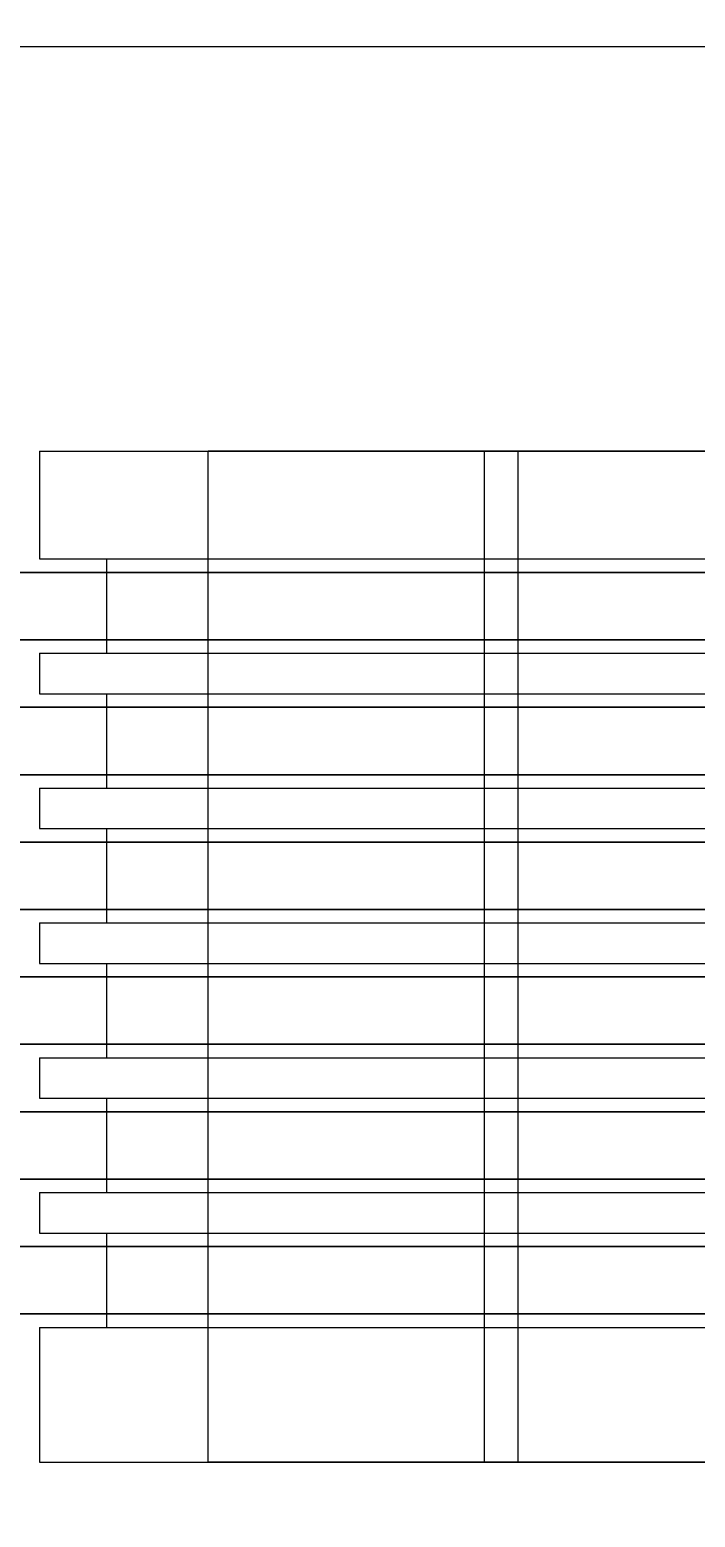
# Model space of a CAD drawing. Header units: millimetres. Extents: x -191664 to 191490, y -197311 to 10263.
# Drawn here: x 2413.6 to 2512.2, y -111898.2 to -111677.5 of the extents above; entities that cross this region are included whole.
import ezdxf

# ---------------------------------------------------------------- set-up
doc = ezdxf.new("R2010")
doc.units = ezdxf.units.MM
doc.layers.add('DET_briquetadora_superior', color=7, linetype='Continuous', lineweight=0)
doc.layers.add('R15_COTAS_TRANSPORTE_P', color=1, linetype='Continuous', lineweight=0)
doc.dimstyles.new('PLANTA_20', dxfattribs={"dimtxt": 50, "dimasz": 30, "dimexe": 30, "dimexo": 16, "dimgap": 20, "dimtad": 1, "dimtih": 1, "dimtoh": 1, "dimdec": 1, "dimzin": 0, "dimdsep": 46, "dimcen": 0.09, "dimadec": 0, "dimazin": 0, "dimtfac": 1, "dimtdec": 4, "dimtofl": 0, "dimtmove": 0, "dimatfit": 3, "dimfxl": 1, "dimtolj": 1, "dimtzin": 0, "dimarcsym": 0})

# ---------------------------------------------------------------- blocks, each defined once
blk = doc.blocks.new('*D133')
at = {"layer": 'Defpoints', "color": 0, "transparency": 16777216}
for p in [(439.69, -194147.98), (217.89, -194406.09), (-500, -194490), (-500, -194490), (500, -194490)]:
    blk.add_point(p, dxfattribs=at)
at = {"layer": 'R15_COTAS_TRANSPORTE_P', "color": 0, "lineweight": -2, "transparency": 16777216}
blk.add_arc((-500, -194490), 722.77, 2.37834, 17.62166, dxfattribs=at)
at = {"layer": 'R15_COTAS_TRANSPORTE_P', "color": 0, "transparency": 16777216}
for points in [[(184.12, -194272.81), (193.59, -194269.58), (179.18, -194242.8)], [(227.15, -194459.9), (217.15, -194460.11), (222.77, -194490)]]:
    blk.add_solid(points, dxfattribs=at)

msp = doc.modelspace()

# ---------------------------------------------------------------- linework, layer by layer
at = {"layer": 'DET_briquetadora_superior', "color": 127, "true_color": 0x587e77}
for p, q in [((2412.14, -111680), (2426.53, -111680)), ((2426.53, -111680), (2442.3, -111680)), ((2442.3, -111680), (2459.28, -111680)), ((2459.28, -111680), (2477.26, -111680)), ((2477.26, -111680), (2496.04, -111680)), ((2496.04, -111680), (2515.39, -111680))]:
    msp.add_line(p, q, dxfattribs=at)
at = {"layer": 'DET_briquetadora_superior', "color": 9, "true_color": 0xb9c3c2}
for p, q in [((2415, -111740), (2416.45, -111740)), ((2415, -111740), (2415, -111756)), ((2416.45, -111740), (2420.78, -111740)), ((2420.78, -111740), (2427.87, -111740)), ((2427.87, -111740), (2437.59, -111740)), ((2437.59, -111740), (2449.7, -111740)), ((2440, -111890), (2440, -111740)), ((2442.28, -111740), (2440, -111740)), ((2448.66, -111740), (2442.28, -111740)), ((2457.88, -111740), (2448.66, -111740)), ((2449.7, -111740), (2463.95, -111740)), ((2468.12, -111740), (2457.88, -111740)), ((2463.95, -111740), (2480, -111740)), ((2477.34, -111740), (2468.12, -111740)), ((2483.72, -111740), (2477.34, -111740)), ((2480, -111740), (2497.51, -111740)), ((2481, -111890), (2481, -111740)), ((2483.28, -111740), (2481, -111740)), ((2489.66, -111740), (2483.28, -111740)), ((2486, -111740), (2483.72, -111740)), ((2486, -111890), (2486, -111740)), ((2498.88, -111740), (2489.66, -111740)), ((2497.51, -111740), (2516.07, -111740)), ((2509.12, -111740), (2498.88, -111740)), ((2518.34, -111740), (2509.12, -111740)), ((2415, -111756), (2416.45, -111756)), ((2416.45, -111756), (2420.78, -111756)), ((2420.78, -111756), (2427.87, -111756)), ((2425, -111756), (2426.64, -111756)), ((2425, -111770), (2425, -111756)), ((2426.64, -111756), (2431.5, -111756)), ((2427.87, -111756), (2437.59, -111756)), ((2431.5, -111756), (2439.46, -111756)), ((2437.59, -111756), (2449.7, -111756)), ((2439.46, -111756), (2450.3, -111756)), ((2449.7, -111756), (2463.95, -111756)), ((2450.3, -111756), (2463.73, -111756)), ((2463.73, -111756), (2479.37, -111756)), ((2463.95, -111756), (2480, -111756)), ((2479.37, -111756), (2496.8, -111756)), ((2480, -111756), (2497.51, -111756)), ((2496.8, -111756), (2515.54, -111756)), ((2497.51, -111756), (2516.07, -111756)), ((2415, -111770), (2416.45, -111770)), ((2415, -111770), (2415, -111776)), ((2416.45, -111770), (2420.78, -111770)), ((2420.78, -111770), (2427.87, -111770)), ((2425, -111770), (2426.64, -111770)), ((2426.64, -111770), (2431.5, -111770)), ((2427.87, -111770), (2437.59, -111770)), ((2431.5, -111770), (2439.46, -111770)), ((2437.59, -111770), (2449.7, -111770)), ((2439.46, -111770), (2450.3, -111770)), ((2449.7, -111770), (2463.95, -111770)), ((2450.3, -111770), (2463.73, -111770)), ((2463.73, -111770), (2479.37, -111770)), ((2463.95, -111770), (2480, -111770)), ((2479.37, -111770), (2496.8, -111770)), ((2480, -111770), (2497.51, -111770)), ((2496.8, -111770), (2515.54, -111770)), ((2497.51, -111770), (2516.07, -111770)), ((2415, -111776), (2416.45, -111776)), ((2416.45, -111776), (2420.78, -111776)), ((2420.78, -111776), (2427.87, -111776)), ((2425, -111776), (2426.64, -111776)), ((2425, -111790), (2425, -111776)), ((2426.64, -111776), (2431.5, -111776)), ((2427.87, -111776), (2437.59, -111776)), ((2431.5, -111776), (2439.46, -111776)), ((2437.59, -111776), (2449.7, -111776)), ((2439.46, -111776), (2450.3, -111776)), ((2449.7, -111776), (2463.95, -111776)), ((2450.3, -111776), (2463.73, -111776)), ((2463.73, -111776), (2479.37, -111776)), ((2463.95, -111776), (2480, -111776)), ((2479.37, -111776), (2496.8, -111776)), ((2480, -111776), (2497.51, -111776)), ((2496.8, -111776), (2515.54, -111776)), ((2497.51, -111776), (2516.07, -111776)), ((2415, -111790), (2416.45, -111790)), ((2415, -111790), (2415, -111796)), ((2416.45, -111790), (2420.78, -111790)), ((2420.78, -111790), (2427.87, -111790)), ((2425, -111790), (2426.64, -111790)), ((2426.64, -111790), (2431.5, -111790)), ((2427.87, -111790), (2437.59, -111790)), ((2431.5, -111790), (2439.46, -111790)), ((2437.59, -111790), (2449.7, -111790)), ((2439.46, -111790), (2450.3, -111790)), ((2449.7, -111790), (2463.95, -111790)), ((2450.3, -111790), (2463.73, -111790)), ((2463.73, -111790), (2479.37, -111790)), ((2463.95, -111790), (2480, -111790)), ((2479.37, -111790), (2496.8, -111790)), ((2480, -111790), (2497.51, -111790)), ((2496.8, -111790), (2515.54, -111790)), ((2497.51, -111790), (2516.07, -111790)), ((2415, -111796), (2416.45, -111796)), ((2416.45, -111796), (2420.78, -111796)), ((2420.78, -111796), (2427.87, -111796)), ((2425, -111796), (2426.64, -111796)), ((2425, -111810), (2425, -111796)), ((2426.64, -111796), (2431.5, -111796)), ((2427.87, -111796), (2437.59, -111796)), ((2431.5, -111796), (2439.46, -111796)), ((2437.59, -111796), (2449.7, -111796)), ((2439.46, -111796), (2450.3, -111796)), ((2449.7, -111796), (2463.95, -111796)), ((2450.3, -111796), (2463.73, -111796)), ((2463.73, -111796), (2479.37, -111796)), ((2463.95, -111796), (2480, -111796)), ((2479.37, -111796), (2496.8, -111796)), ((2480, -111796), (2497.51, -111796)), ((2496.8, -111796), (2515.54, -111796)), ((2497.51, -111796), (2516.07, -111796)), ((2415, -111810), (2416.45, -111810)), ((2415, -111810), (2415, -111816)), ((2416.45, -111810), (2420.78, -111810)), ((2420.78, -111810), (2427.87, -111810)), ((2425, -111810), (2426.64, -111810)), ((2426.64, -111810), (2431.5, -111810)), ((2427.87, -111810), (2437.59, -111810)), ((2431.5, -111810), (2439.46, -111810)), ((2437.59, -111810), (2449.7, -111810)), ((2439.46, -111810), (2450.3, -111810)), ((2449.7, -111810), (2463.95, -111810)), ((2450.3, -111810), (2463.73, -111810)), ((2463.73, -111810), (2479.37, -111810)), ((2463.95, -111810), (2480, -111810)), ((2479.37, -111810), (2496.8, -111810)), ((2480, -111810), (2497.51, -111810)), ((2496.8, -111810), (2515.54, -111810)), ((2497.51, -111810), (2516.07, -111810)), ((2415, -111816), (2416.45, -111816)), ((2416.45, -111816), (2420.78, -111816)), ((2420.78, -111816), (2427.87, -111816)), ((2425, -111816), (2426.64, -111816)), ((2425, -111830), (2425, -111816)), ((2426.64, -111816), (2431.5, -111816)), ((2427.87, -111816), (2437.59, -111816)), ((2431.5, -111816), (2439.46, -111816)), ((2437.59, -111816), (2449.7, -111816)), ((2439.46, -111816), (2450.3, -111816)), ((2449.7, -111816), (2463.95, -111816)), ((2450.3, -111816), (2463.73, -111816)), ((2463.73, -111816), (2479.37, -111816)), ((2463.95, -111816), (2480, -111816)), ((2479.37, -111816), (2496.8, -111816)), ((2480, -111816), (2497.51, -111816)), ((2496.8, -111816), (2515.54, -111816)), ((2497.51, -111816), (2516.07, -111816)), ((2415, -111830), (2416.45, -111830)), ((2415, -111830), (2415, -111836)), ((2416.45, -111830), (2420.78, -111830)), ((2420.78, -111830), (2427.87, -111830)), ((2425, -111830), (2426.64, -111830)), ((2426.64, -111830), (2431.5, -111830)), ((2427.87, -111830), (2437.59, -111830)), ((2431.5, -111830), (2439.46, -111830)), ((2437.59, -111830), (2449.7, -111830)), ((2439.46, -111830), (2450.3, -111830)), ((2449.7, -111830), (2463.95, -111830)), ((2450.3, -111830), (2463.73, -111830)), ((2463.73, -111830), (2479.37, -111830)), ((2463.95, -111830), (2480, -111830)), ((2479.37, -111830), (2496.8, -111830)), ((2480, -111830), (2497.51, -111830)), ((2496.8, -111830), (2515.54, -111830)), ((2497.51, -111830), (2516.07, -111830)), ((2415, -111836), (2416.45, -111836)), ((2416.45, -111836), (2420.78, -111836)), ((2420.78, -111836), (2427.87, -111836)), ((2425, -111836), (2426.64, -111836)), ((2425, -111850), (2425, -111836)), ((2426.64, -111836), (2431.5, -111836)), ((2427.87, -111836), (2437.59, -111836)), ((2431.5, -111836), (2439.46, -111836)), ((2437.59, -111836), (2449.7, -111836)), ((2439.46, -111836), (2450.3, -111836)), ((2449.7, -111836), (2463.95, -111836)), ((2450.3, -111836), (2463.73, -111836)), ((2463.73, -111836), (2479.37, -111836)), ((2463.95, -111836), (2480, -111836)), ((2479.37, -111836), (2496.8, -111836)), ((2480, -111836), (2497.51, -111836)), ((2496.8, -111836), (2515.54, -111836)), ((2497.51, -111836), (2516.07, -111836)), ((2415, -111850), (2416.45, -111850)), ((2415, -111850), (2415, -111856)), ((2416.45, -111850), (2420.78, -111850)), ((2420.78, -111850), (2427.87, -111850)), ((2425, -111850), (2426.64, -111850)), ((2426.64, -111850), (2431.5, -111850)), ((2427.87, -111850), (2437.59, -111850)), ((2431.5, -111850), (2439.46, -111850)), ((2437.59, -111850), (2449.7, -111850)), ((2439.46, -111850), (2450.3, -111850)), ((2449.7, -111850), (2463.95, -111850)), ((2450.3, -111850), (2463.73, -111850)), ((2463.73, -111850), (2479.37, -111850)), ((2463.95, -111850), (2480, -111850)), ((2479.37, -111850), (2496.8, -111850)), ((2480, -111850), (2497.51, -111850)), ((2496.8, -111850), (2515.54, -111850)), ((2497.51, -111850), (2516.07, -111850)), ((2415, -111856), (2416.45, -111856)), ((2416.45, -111856), (2420.78, -111856)), ((2420.78, -111856), (2427.87, -111856)), ((2425, -111856), (2426.64, -111856)), ((2425, -111870), (2425, -111856)), ((2426.64, -111856), (2431.5, -111856)), ((2427.87, -111856), (2437.59, -111856)), ((2431.5, -111856), (2439.46, -111856)), ((2437.59, -111856), (2449.7, -111856)), ((2439.46, -111856), (2450.3, -111856)), ((2449.7, -111856), (2463.95, -111856)), ((2450.3, -111856), (2463.73, -111856)), ((2463.73, -111856), (2479.37, -111856)), ((2463.95, -111856), (2480, -111856)), ((2479.37, -111856), (2496.8, -111856)), ((2480, -111856), (2497.51, -111856)), ((2496.8, -111856), (2515.54, -111856)), ((2497.51, -111856), (2516.07, -111856)), ((2415, -111870), (2416.45, -111870)), ((2415, -111870), (2415, -111890)), ((2416.45, -111870), (2420.78, -111870)), ((2420.78, -111870), (2427.87, -111870)), ((2425, -111870), (2426.64, -111870)), ((2426.64, -111870), (2431.5, -111870)), ((2427.87, -111870), (2437.59, -111870)), ((2431.5, -111870), (2439.46, -111870)), ((2437.59, -111870), (2449.7, -111870)), ((2439.46, -111870), (2450.3, -111870)), ((2449.7, -111870), (2463.95, -111870)), ((2450.3, -111870), (2463.73, -111870)), ((2463.73, -111870), (2479.37, -111870)), ((2463.95, -111870), (2480, -111870)), ((2479.37, -111870), (2496.8, -111870)), ((2480, -111870), (2497.51, -111870)), ((2496.8, -111870), (2515.54, -111870)), ((2497.51, -111870), (2516.07, -111870)), ((2415, -111890), (2416.45, -111890)), ((2416.45, -111890), (2420.78, -111890)), ((2420.78, -111890), (2427.87, -111890)), ((2427.87, -111890), (2437.59, -111890)), ((2437.59, -111890), (2449.7, -111890)), ((2442.28, -111890), (2440, -111890)), ((2448.66, -111890), (2442.28, -111890)), ((2457.88, -111890), (2448.66, -111890)), ((2449.7, -111890), (2463.95, -111890)), ((2468.12, -111890), (2457.88, -111890)), ((2463.95, -111890), (2480, -111890)), ((2477.34, -111890), (2468.12, -111890)), ((2483.72, -111890), (2477.34, -111890)), ((2480, -111890), (2497.51, -111890)), ((2483.28, -111890), (2481, -111890)), ((2489.66, -111890), (2483.28, -111890)), ((2486, -111890), (2483.72, -111890)), ((2498.88, -111890), (2489.66, -111890)), ((2497.51, -111890), (2516.07, -111890)), ((2509.12, -111890), (2498.88, -111890)), ((2518.34, -111890), (2509.12, -111890))]:
    msp.add_line(p, q, dxfattribs=at)
at = {"layer": 'DET_briquetadora_superior', "color": 117, "true_color": 0x376c5b}
for p, q in [((796.55, -111758), (2553.66, -111758)), ((797.13, -111758), (2554.24, -111758)), ((2560.92, -111758), (814.61, -111758)), ((2561.98, -111758), (815.67, -111758)), ((796.55, -111768), (2553.66, -111768)), ((797.13, -111768), (2554.24, -111768)), ((2560.92, -111768), (814.61, -111768)), ((2561.98, -111768), (815.67, -111768)), ((796.55, -111778), (2553.66, -111778)), ((797.13, -111778), (2554.24, -111778)), ((2560.92, -111778), (814.61, -111778)), ((2561.98, -111778), (815.67, -111778)), ((796.55, -111788), (2553.66, -111788)), ((797.13, -111788), (2554.24, -111788)), ((2560.92, -111788), (814.61, -111788)), ((2561.98, -111788), (815.67, -111788)), ((796.55, -111798), (2553.66, -111798)), ((797.13, -111798), (2554.24, -111798)), ((2560.92, -111798), (814.61, -111798)), ((2561.98, -111798), (815.67, -111798)), ((796.55, -111808), (2553.66, -111808)), ((797.13, -111808), (2554.24, -111808)), ((2560.92, -111808), (814.61, -111808)), ((2561.98, -111808), (815.67, -111808)), ((796.55, -111818), (2553.66, -111818)), ((797.13, -111818), (2554.24, -111818)), ((2560.92, -111818), (814.61, -111818)), ((2561.98, -111818), (815.67, -111818)), ((796.55, -111828), (2553.66, -111828)), ((797.13, -111828), (2554.24, -111828)), ((2560.92, -111828), (814.61, -111828)), ((2561.98, -111828), (815.67, -111828)), ((796.55, -111838), (2553.66, -111838)), ((797.13, -111838), (2554.24, -111838)), ((2560.92, -111838), (814.61, -111838)), ((2561.98, -111838), (815.67, -111838)), ((796.55, -111848), (2553.66, -111848)), ((797.13, -111848), (2554.24, -111848)), ((2560.92, -111848), (814.61, -111848)), ((2561.98, -111848), (815.67, -111848)), ((796.55, -111858), (2553.66, -111858)), ((797.13, -111858), (2554.24, -111858)), ((2560.92, -111858), (814.61, -111858)), ((2561.98, -111858), (815.67, -111858)), ((796.55, -111868), (2553.66, -111868)), ((797.13, -111868), (2554.24, -111868)), ((2560.92, -111868), (814.61, -111868)), ((2561.98, -111868), (815.67, -111868))]:
    msp.add_line(p, q, dxfattribs=at)

# ---------------------------------------------------------------- dimensions: what is measured, and where the dimension line sits
at = {"layer": 'R15_COTAS_TRANSPORTE_P'}
dim = msp.add_angular_dim_2l(base=(217.89, -194406.09), line1=((-500, -194490), (500, -194490)), line2=((-500, -194490), (439.69, -194147.98)), dimstyle='PLANTA_20', dxfattribs=at)
dim.commit()
dim.dimension.update_dxf_attribs({"geometry": '*D133', "text_midpoint": (191490.46, -33543.69)})

doc.saveas('drawing.dxf')
